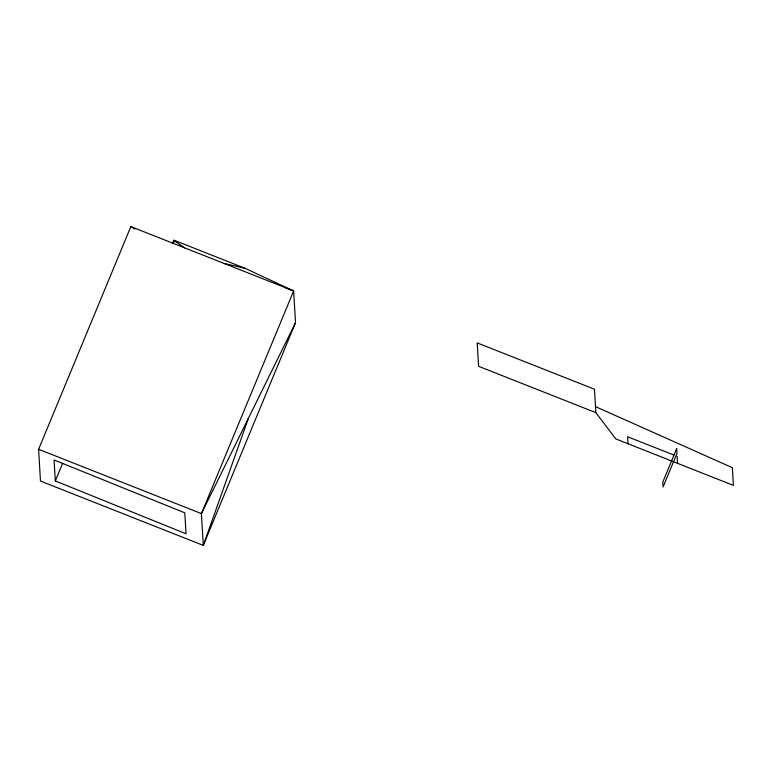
<?xml version="1.0" encoding="UTF-8"?>
<svg xmlns="http://www.w3.org/2000/svg" width="772" height="772" viewBox="0 0 772 772"><rect width="100%" height="100%" fill="white"/><g stroke="black" fill="none" stroke-linecap="round" stroke-linejoin="round"><path stroke-width="1.16" d="M248.459 418.163L203.287 545.389L40.482 481.062L38.6 449.285L130.835 226.611L293.64 290.938L295.512 322.715L203.287 545.389L201.405 513.612L293.64 290.938L245.178 268.347L173.796 240.14L172.349 243.614M55.314 480.937L54.079 459.977L184.797 512.84L186.042 533.799L55.314 480.937L62.629 463.277M295.512 322.715L201.405 513.612L38.6 449.285M223.841 263.368L245.178 268.347M285.785 288.053L293.64 290.938M595.839 412.634L478.592 366.304L477.202 342.903L594.459 389.233L595.839 412.634L615.776 438.921L733.4 485.395L732.358 467.697L595.492 406.632M673.831 455.026L627.597 436.759L628.012 443.755M130.835 226.611L134.965 228.985M184.682 247.889L173.729 240.304L173.854 242.562M677.131 456.329L677.546 463.325M676.677 448.619L662.791 482.133L663.08 486.978L676.957 453.463L676.677 448.619"/></g></svg>
